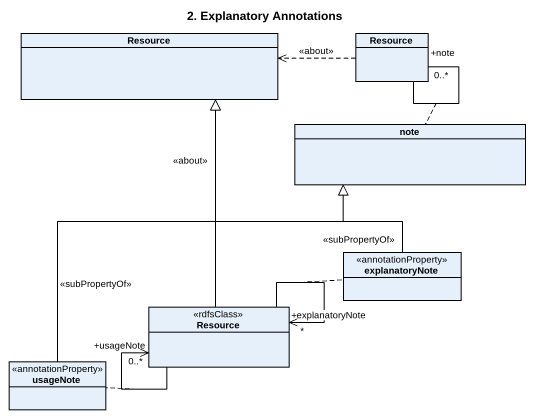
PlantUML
@startuml
title 2. Explanatory Annotations
hide circle
hide empty members
class Resource
class "Resource" as Resource_2
class "note" as note_
class explanatoryNote <<annotationProperty>>
class "Resource" as Resource_3 <<rdfsClass>>
class usageNote <<annotationProperty>>
Resource_2 .left.> Resource : <<about>>
Resource_2 -- "+note\n0..*" Resource_2
(Resource_2, Resource_2) .. note_
explanatoryNote -up-|> note_ : <<subPropertyOf>>
Resource_3 -up-|> Resource : <<about>>
Resource_3 --> "+explanatoryNote\n*" Resource_3
(Resource_3, Resource_3) .. explanatoryNote
Resource_3 --> "+usageNote\n0..*" Resource_3
(Resource_3, Resource_3) .. usageNote
usageNote -up-|> note_ : <<subPropertyOf>>
@enduml
